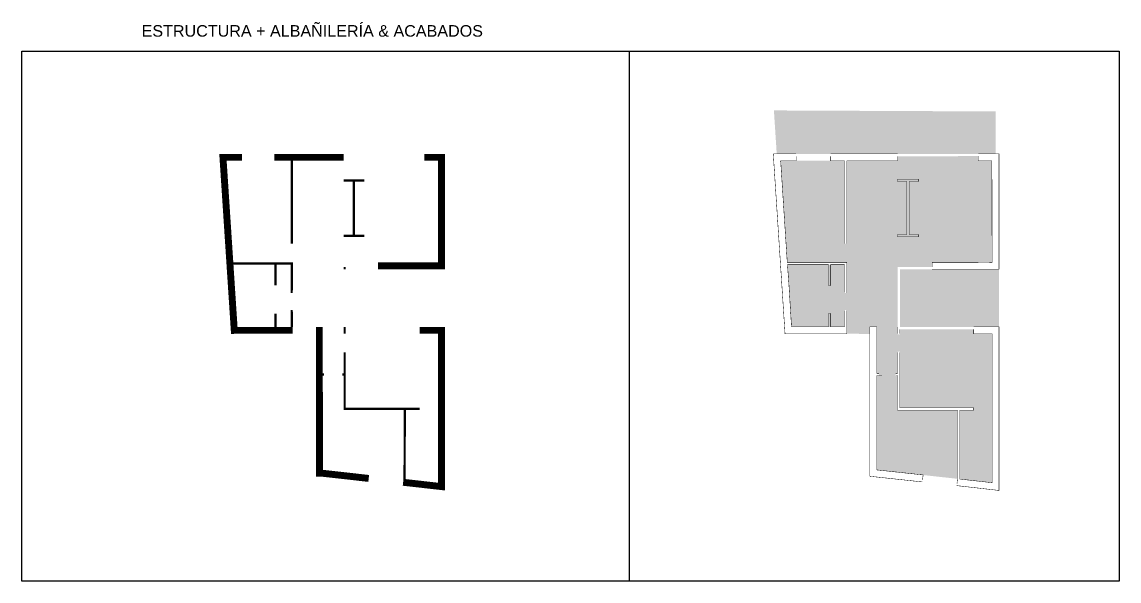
# Model space of a CAD drawing. Header units: metres. Extents: x -92 to 671, y -42 to 91.
# Drawn here: x 33.27 to 80.86, y -14.45 to 9.79 of the extents above; entities that cross this region are included whole.
import ezdxf

# ---------------------------------------------------------------- set-up
doc = ezdxf.new("R2010")
doc.units = ezdxf.units.M
doc.layers.add('01Texto 1', color=220, linetype='Continuous')
doc.layers.add('02Acabados', color=7, linetype='Continuous', lineweight=30)
doc.layers.add('02Albañilería', color=7, linetype='Continuous', lineweight=30)
doc.styles.get("Standard").update_dxf_attribs({"font": 'arial.ttf'})

msp = doc.modelspace()

# ---------------------------------------------------------------- hatches: boundary and pattern name
at = {"layer": '02Albañilería', "transparency": 33554483}
h = msp.add_hatch(color=142, dxfattribs=at)
h.dxf.hatch_style = 1
h.paths.add_polyline_path([(75.51, 4.07), (75.506, 5.909), (65.892, 5.953), (66.015, 4.07)])
h = msp.add_hatch(color=171, dxfattribs=at)
h.dxf.hatch_style = 1
h.paths.add_polyline_path([(75.356, 3.774), (74.756, 3.771), (74.756, 3.971), (71.256, 3.97), (71.254, 3.778), (69.055, 3.778), (69.056, 3.77), (69.056, 3.77), (69.059, -0.629), (69.057, -0.631), (69.057, -1.961), (68.956, -1.961), (68.956, -2.701), (69.056, -2.701), (69.057, -3.729), (70.057, -3.733), (70.057, -3.429), (70.357, -3.429), (70.357, -5.441), (70.444, -5.441), (70.444, -5.541), (71.176, -5.541), (71.176, -5.441), (71.254, -5.441), (71.255, -0.829), (72.755, -0.829), (72.755, -0.629), (75.358, -0.629)])
h = msp.add_hatch(color=151, dxfattribs=at)
h.dxf.hatch_style = 1
h.paths.add_polyline_path([(68.956, 3.77), (66.185, 3.769), (66.473, -0.63), (69.059, -0.629), (69.059, 0.171), (68.957, 0.171)])
h = msp.add_hatch(color=40, dxfattribs=at)
h.dxf.hatch_style = 1
h.paths.add_polyline_path([(68.956, -0.731), (66.48, -0.732), (66.656, -3.429), (68.956, -3.429)])
h = msp.add_hatch(color=142, dxfattribs=at)
h.dxf.hatch_style = 1
h.paths.add_polyline_path([(75.656, -3.429), (75.656, -0.929), (71.359, -0.928), (71.359, -3.428)])
at = {"layer": '02Albañilería', "true_color": 0xa953a0, "transparency": 33554483}
h = msp.add_hatch(color=215, dxfattribs=at)
h.dxf.hatch_style = 1
h.paths.add_polyline_path([(74.556, -3.729), (74.556, -3.529), (71.355, -3.529), (71.355, -3.759), (71.255, -3.759), (71.255, -4.506), (71.355, -4.506), (71.356, -6.937), (74.556, -6.937), (74.556, -7.037), (73.959, -7.037), (73.956, -10.027), (75.356, -10.185), (75.356, -3.729)])
h = msp.add_hatch(color=215, dxfattribs=at)
h.dxf.hatch_style = 1
h.paths.add_polyline_path([(71.256, -5.541), (70.357, -5.541), (70.357, -9.632), (73.856, -10.016), (73.856, -7.037), (71.256, -7.037)])

# ---------------------------------------------------------------- linework, layer by layer
at = {"layer": '01Texto 1'}
for points in [[(33.273, 8.519), (80.864, 8.519), (80.864, -14.448), (33.273, -14.448)], [(33.273, 8.519), (59.608, 8.519), (59.608, -14.448), (33.273, -14.448)]]:
    msp.add_lwpolyline(points, close=True, dxfattribs=at)
at = {"layer": '02Acabados', "color": 9, "true_color": 0xd19cc7, "const_width": 0.02}
for points in [[(65.865, 4.07), (66.855, 4.07)], [(69.056, -3.729), (66.375, -3.73), (65.865, 4.07)], [(68.355, 4.07), (71.256, 4.07)], [(74.756, 4.07), (75.656, 4.07), (75.656, -0.929), (72.755, -0.929)], [(72.331, -10.151), (70.057, -9.906), (70.057, -3.733)], [(74.556, -3.429), (75.656, -3.429), (75.656, -10.52), (73.822, -10.311)]]:
    msp.add_lwpolyline(points, dxfattribs=at)
at = {"layer": '02Acabados', "color": 222, "const_width": 0.02}
for points in [[(66.855, 3.97), (66.855, 3.769), (66.185, 3.769), (66.471, -0.63), (69.057, -0.631)], [(68.956, 0.171), (68.956, 3.77), (68.357, 3.77), (68.356, 3.97)], [(71.355, -3.729), (71.354, -3.529)], [(74.556, -3.529), (74.556, -3.729), (75.356, -3.729), (75.356, -10.185), (73.956, -10.027), (73.959, -7.037), (74.556, -7.037), (74.556, -6.937), (71.356, -6.937), (71.356, -4.536)], [(72.342, -10.052), (72.365, -9.848), (70.357, -9.63), (70.357, -5.541), (70.574, -5.541)], [(71.206, -5.541), (71.256, -5.541), (71.256, -7.037), (73.856, -7.037), (73.856, -10.016), (73.833, -10.219)]]:
    msp.add_lwpolyline(points, dxfattribs=at)
at = {"layer": '02Acabados', "color": 171, "const_width": 0.02}
for points in [[(71.256, 3.97), (71.256, 3.77), (69.058, 3.77), (69.056, 0.171)], [(74.756, 3.971), (74.756, 3.768)], [(69.056, -1.961), (69.056, -0.629)], [(74.756, -0.629), (72.755, -0.629), (72.755, -0.829)], [(69.056, -3.729), (69.056, -2.716)], [(70.357, -3.429), (70.057, -3.429), (70.057, -3.733)], [(70.357, -3.429), (70.357, -5.44)], [(71.255, -3.729), (71.255, -3.429)], [(71.256, -5.441), (71.256, -4.536)]]:
    msp.add_lwpolyline(points, dxfattribs=at)
at = {"layer": '02Acabados', "color": 61, "const_width": 0.02}
msp.add_lwpolyline([(74.756, 3.768), (75.348, 3.769), (75.358, -0.629), (74.756, -0.628)], dxfattribs=at)
at = {"layer": '02Acabados', "color": 32, "true_color": 0xcd6928, "const_width": 0.02}
msp.add_lwpolyline([(72.155, 2.971), (72.155, 2.871), (71.756, 2.871), (71.756, 0.571), (72.155, 0.571), (72.155, 0.471), (71.256, 0.471), (71.256, 0.571), (71.655, 0.571), (71.655, 2.871), (71.256, 2.871), (71.256, 2.971), (72.155, 2.971)], dxfattribs=at)
at = {"layer": '02Acabados', "color": 142, "const_width": 0.02}
msp.add_lwpolyline([(68.256, -1.633), (68.256, -0.732), (66.48, -0.732), (66.546, -1.639)], dxfattribs=at)
at = {"layer": '02Acabados', "color": 174, "true_color": 0x0000a5, "const_width": 0.02}
for points in [[(68.956, -1.931), (68.956, -0.731), (68.356, -0.732), (68.356, -1.634), (68.258, -1.634)], [(66.546, -1.639), (66.656, -3.429), (68.256, -3.429), (68.258, -2.85), (68.356, -2.85), (68.356, -3.429), (68.956, -3.429), (68.956, -2.731)]]:
    msp.add_lwpolyline(points, dxfattribs=at)
at = {"layer": '02Acabados', "color": 42, "true_color": 0xc29100, "const_width": 0.03}
for points in [[(70.357, -5.44), (70.445, -5.441)], [(71.176, -5.441), (71.256, -5.441)]]:
    msp.add_lwpolyline(points, dxfattribs=at)
at = {"layer": '02Albañilería', "color": 62, "true_color": 0x9fd200, "const_width": 0.3}
for points in [[(42.824, 3.92), (41.993, 3.92), (42.494, -3.73)], [(44.224, 3.92), (47.224, 3.92)], [(50.724, 3.921), (51.474, 3.92), (51.474, -0.779), (48.723, -0.779)], [(46.175, -3.429), (46.176, -9.922)], [(50.524, -3.579), (51.474, -3.579), (51.474, -10.353), (49.808, -10.167)], [(46.142, -9.756), (48.316, -9.999)]]:
    msp.add_lwpolyline(points, dxfattribs=at)
at = {"layer": '02Albañilería', "color": 142, "true_color": 0x009de4, "const_width": 0.1}
for points in [[(44.975, 0.171), (44.975, 3.77)], [(47.224, 2.921), (48.123, 2.921)], [(47.674, 2.921), (47.674, 0.571)], [(47.224, 0.521), (48.123, 0.521)], [(47.273, -3.529), (47.273, -3.729)], [(47.273, -4.536), (47.273, -6.987), (50.524, -6.987)], [(46.325, -5.491), (46.374, -5.491)], [(47.175, -5.491), (47.224, -5.491)], [(49.877, -6.987), (49.874, -10.027)]]:
    msp.add_lwpolyline(points, dxfattribs=at)
at = {"layer": '02Albañilería', "color": 37, "const_width": 0.1}
for points in [[(42.445, -0.68), (44.975, -0.679), (44.974, -1.961)], [(44.274, -1.634), (44.274, -0.732)], [(44.274, -2.85), (44.274, -3.429)], [(44.975, -3.429), (44.974, -2.701)]]:
    msp.add_lwpolyline(points, dxfattribs=at)
at = {"layer": '02Albañilería', "color": 234, "true_color": 0xa31039, "const_width": 0.1}
for points in [[(47.273, -0.829), (47.273, -0.929)], [(47.273, -3.529), (47.273, -3.429)]]:
    msp.add_lwpolyline(points, dxfattribs=at)
at = {"layer": '02Albañilería', "color": 106, "true_color": 0x007f1f, "const_width": 0.3}
msp.add_lwpolyline([(45.024, -3.579), (42.624, -3.579)], dxfattribs=at)

# ---------------------------------------------------------------- texts
at = {"layer": '01Texto 1', "insert": (38.465, 9.651), "char_height": 0.5, "attachment_point": 1}
msp.add_mtext_dynamic_manual_height_columns('{\\C6;\\c16711935;ESTRUCTURA + ALBAÑILERÍA & ACABADOS}', width=28.52581, gutter_width=12.5, heights=[0], dxfattribs=at)

doc.saveas('drawing.dxf')
